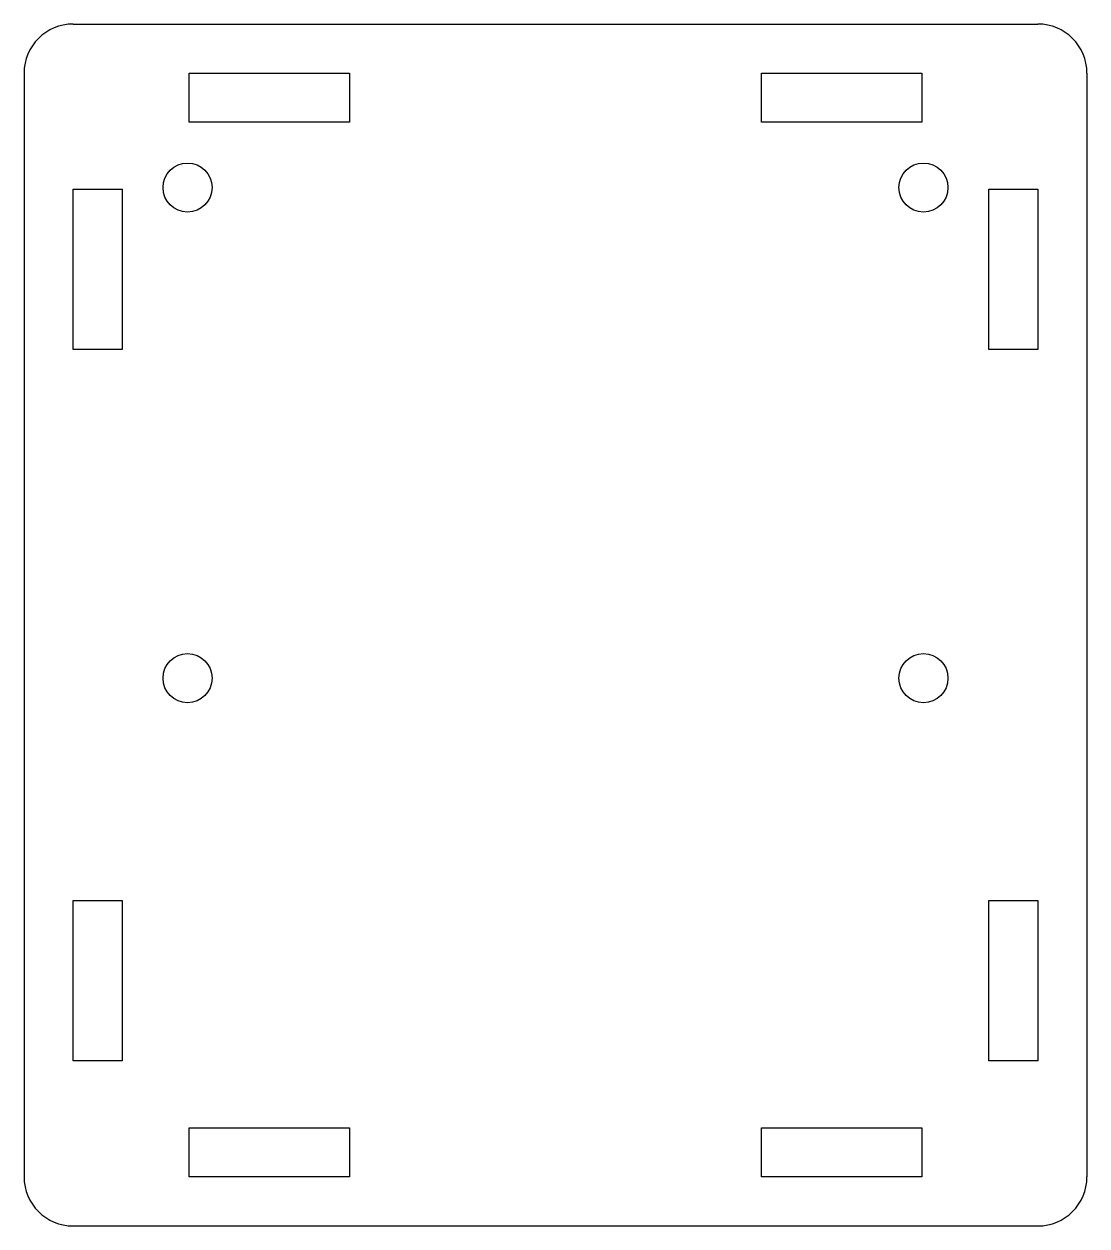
# Model space of a CAD drawing. Extents: x 0 to 65, y -6 to 67.5.
import ezdxf

# ---------------------------------------------------------------- set-up
doc = ezdxf.new("R2010")
doc.units = 0
doc.layers.get('0').update_dxf_attribs({"linetype": 'continuous'})

# ---------------------------------------------------------------- blocks, each defined once
blk = doc.blocks.new('FILLET005')
at = {"color": 0}
for p, q in [((3, 67.5), (62, 67.5)), ((0, 64.5), (0, -3)), ((10.1, 64.5), (19.9, 64.5)), ((10.1, 61.5), (10.1, 64.5)), ((19.9, 64.5), (19.9, 61.5)), ((45.1, 64.5), (54.9, 64.5)), ((45.1, 61.5), (45.1, 64.5)), ((54.9, 64.5), (54.9, 61.5)), ((65, 64.5), (65, -3)), ((19.9, 61.5), (10.1, 61.5)), ((54.9, 61.5), (45.1, 61.5)), ((3, 57.4), (6, 57.4)), ((3, 47.6), (3, 57.4)), ((6, 57.4), (6, 47.6)), ((59, 57.4), (62, 57.4)), ((59, 47.6), (59, 57.4)), ((62, 57.4), (62, 47.6)), ((6, 47.6), (3, 47.6)), ((62, 47.6), (59, 47.6)), ((3, 13.9), (6, 13.9)), ((3, 4.1), (3, 13.9)), ((6, 13.9), (6, 4.1)), ((59, 13.9), (62, 13.9)), ((59, 4.1), (59, 13.9)), ((62, 13.9), (62, 4.1)), ((6, 4.1), (3, 4.1)), ((62, 4.1), (59, 4.1)), ((10.1, -3), (10.1, 0)), ((45.1, 0), (54.9, 0)), ((45.1, -3), (45.1, 0)), ((54.9, 0), (54.9, -3)), ((10.1, 0), (19.9, 0)), ((19.9, 0), (19.9, -3)), ((19.9, -3), (10.1, -3)), ((54.9, -3), (45.1, -3)), ((3, -6), (62, -6))]:
    blk.add_line(p, q, dxfattribs=at)
for centre in [(10, 57.5), (55, 57.5), (10, 27.5), (55, 27.5)]:
    blk.add_circle(centre, 1.5, dxfattribs=at)
for centre, start, end in [((3, 64.5), 90, -180), ((62, 64.5), 0, 90), ((3, -3), 180, -90), ((62, -3), -90, 0)]:
    blk.add_arc(centre, 3, start, end, dxfattribs=at)

msp = doc.modelspace()

# ---------------------------------------------------------------- block references
at = {"color": 0}
msp.add_blockref('FILLET005', (0, 0), dxfattribs=at)

doc.saveas('drawing.dxf')
